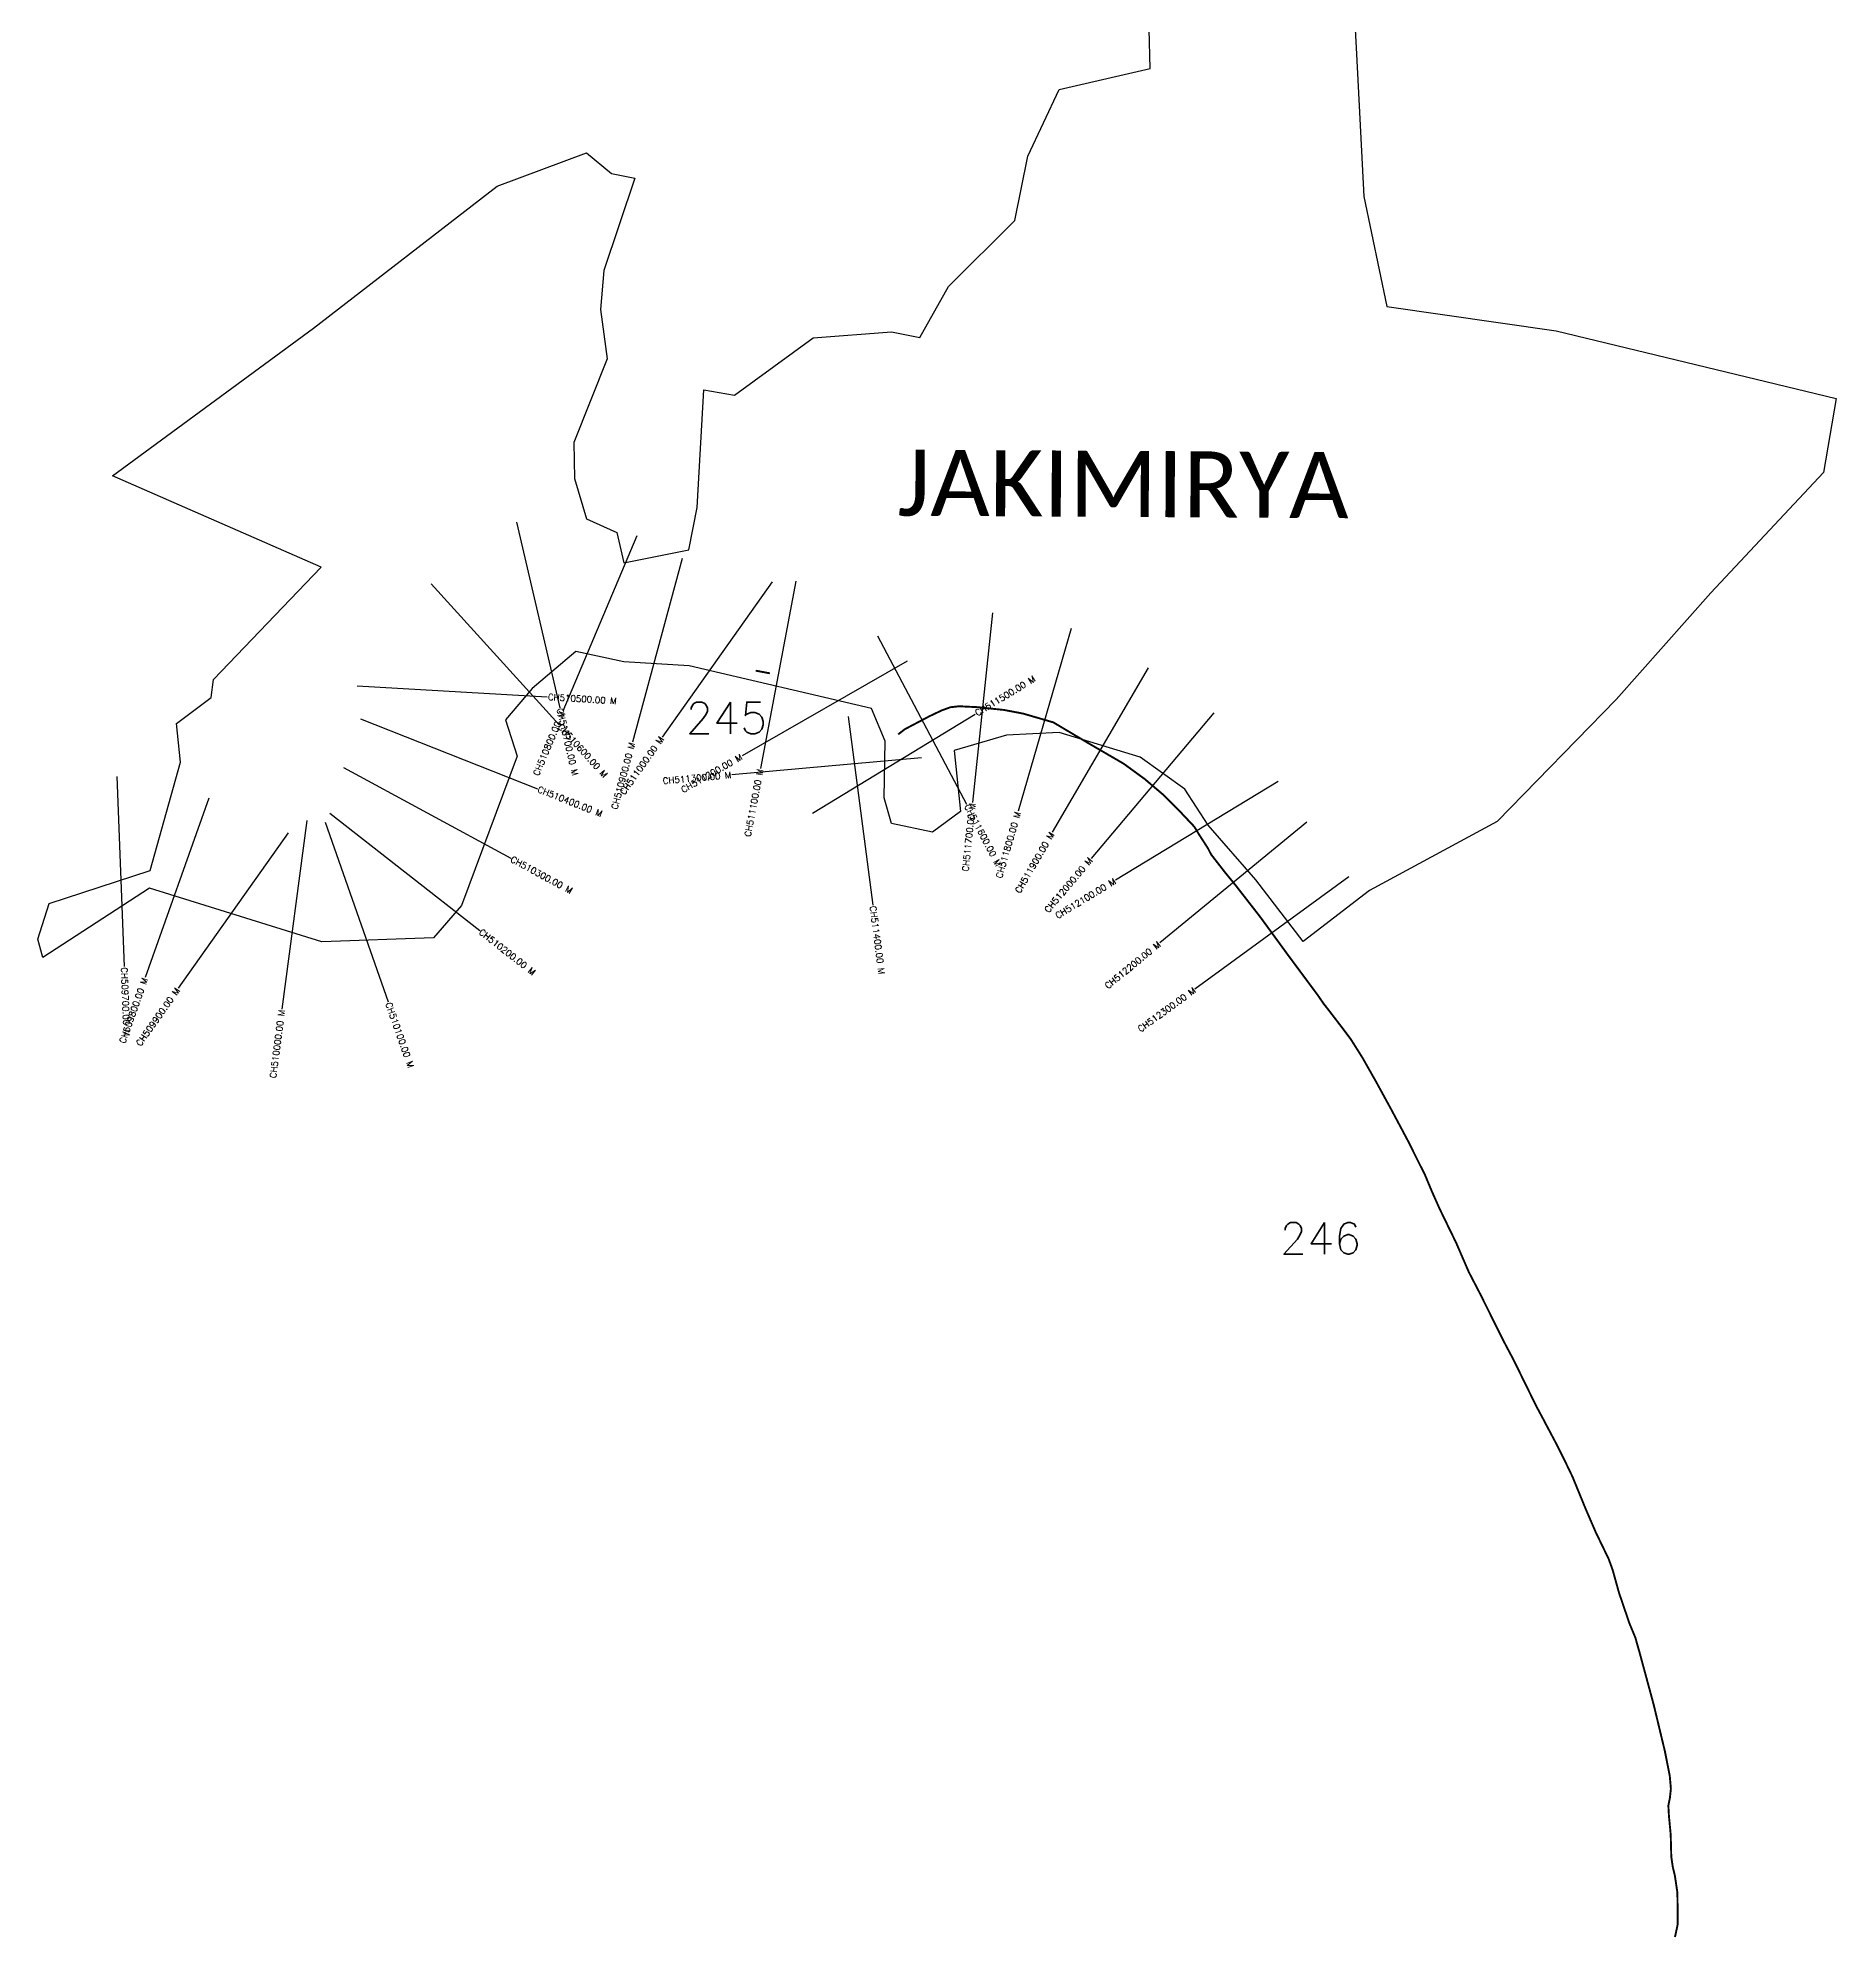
# Model space of a CAD drawing. Header units: metres. Extents: x 314786 to 317620, y 1881087 to 1885913.
# Drawn here: x 314786 to 317620, y 1881087 to 1884081 of the extents above; entities that cross this region are included whole.
import ezdxf
from ezdxf.enums import TextEntityAlignment as Align

# ---------------------------------------------------------------- set-up
doc = ezdxf.new("R2010")
doc.units = ezdxf.units.M
for name, color, linetype in [('ARTIFICIALLY PROTECTED', 4, 'Continuous'), ('CS', 134, 'Continuous'), ('CSMark', 6, 'Continuous'), ('village', 3, 'Continuous'), ('VILLAGE NAME', 250, 'Continuous')]:
    doc.layers.add(name, color=color, linetype=linetype)
doc.styles.get("Standard").update_dxf_attribs({"font": 'simplex.shx'})

msp = doc.modelspace()

# ---------------------------------------------------------------- linework, layer by layer
at = {"color": 6, "flags": 128}
msp.add_lwpolyline([(316395.7, 1883999.5), (316539.4, 1884032.4)], dxfattribs=at)
at = {"layer": 'ARTIFICIALLY PROTECTED', "const_width": 3, "flags": 128}
msp.add_lwpolyline([(315917.4, 1883083.8), (315939.8, 1883079.6)], dxfattribs=at)
at = {"layer": 'ARTIFICIALLY PROTECTED', "flags": 128}
msp.add_lwpolyline([(316142, 1882983.4, 3, 3, 0), (316152.4, 1882991.5, 3, 3, 0), (316191.3, 1883012, 3, 3, 0), (316210.9, 1883021.3, 3, 3, 0), (316224.6, 1883026.2, 3, 3, 0), (316237.9, 1883027.7, 3, 3, 0), (316267, 1883026.3, 3, 3, 0), (316308.8, 1883021.9, 3, 3, 0), (316339.2, 1883016.1, 3, 3, 0), (316386.6, 1883002.3, 3, 3, 0), (316438.1, 1882971.7, 3, 3, 0), (316497.6, 1882937.1, 3, 3, 0), (316530.4, 1882913.2, 3, 3, 0), (316558.5, 1882889.4, 3, 3, 0), (316585.8, 1882862.3, 3, 3, 0), (316608.8, 1882837.9, 3, 3, 0), (316615.6, 1882826.7, 3, 3, 0), (316621.3, 1882817.8, 3, 3, 0), (316630.3, 1882803.9, 3, 3, 0), (316635.2, 1882794.3, 3, 3, 0), (316657.9, 1882765.1, 3, 3, 0), (316673.6, 1882746, 3, 3, 0), (316713.3, 1882694.9, 3, 3, 0), (316756.2, 1882636.1, 3, 3, 0), (316803.1, 1882572.9, 3, 3, 0), (316812.6, 1882559.1, 3, 3, 0), (316822.5, 1882546.4, 3, 3, 0), (316843, 1882519.7, 3, 3, 0), (316855.7, 1882502.7, 3, 3, 0), (316873.8, 1882474, 3, 3, 0), (316895.4, 1882435.9, 3, 3, 0), (316919.2, 1882392.4, 3, 3, 0), (316945.9, 1882342.3, 3, 3, 0), (316963.9, 1882306.1, 3, 3, 0), (316971.6, 1882291.2, 3, 3, 0), (316983.8, 1882262, 3, 3, 0), (316995.6, 1882235.6, 3, 3, 0), (317021.8, 1882181.7, 3, 3, 0), (317041.4, 1882136.4, 3, 3, 0), (317059.5, 1882101.5, 3, 3, 0), (317096.1, 1882027.9, 3, 3, 0), (317102.6, 1882015.6, 3, 3, 0), (317111.2, 1881999.4, 3, 3, 0), (317117, 1881987.9, 3, 3, 0), (317122.4, 1881976.7, 3, 3, 0), (317147.7, 1881925.2, 3, 3, 0), (317158.9, 1881904.3, 3, 3, 0), (317159.8, 1881902.5, 3, 3, 0), (317178.6, 1881867.1, 3, 3, 0), (317190.8, 1881843, 3, 3, 0), (317205, 1881813.5, 3, 3, 0), (317225.5, 1881763.4, 3, 3, 0), (317241.5, 1881726.4, 3, 3, 0), (317261.8, 1881684.4, 3, 3, 0), (317268.2, 1881666.9, 3, 3, 0), (317278.1, 1881631.2, 3, 3, 0), (317294.6, 1881582.8, 3, 3, 0), (317303.9, 1881560.4, 3, 3, 0), (317310, 1881539, 3, 3, 0), (317332.7, 1881455.3, 3, 3, 0), (317350.5, 1881381.3, 3, 3, 0), (317358.1, 1881343.2, 3, 3, 0), (317360, 1881322.1, 3, 3, 0), (317358.6, 1881309.5, 3, 3, 0), (317358.4, 1881307.7, 3, 3, 0), (317356, 1881295.5, 3, 3, 0), (317356.9, 1881279.3, 3, 3, 0), (317359.7, 1881249.8, 3, 3, 0), (317360.6, 1881215.2, 3, 3, 0), (317362.9, 1881199.2, 3, 3, 0), (317363.6, 1881196.2, 3, 3, 0), (317366.3, 1881185.1, 3, 3, 0), (317370.2, 1881158.8, 3, 3, 0), (317370.5, 1881140.3, 3, 3, 0), (317370.5, 1881107.5, 3, 3, 0), (317367.2, 1881091.9, 3, 3, 0), (317366.4, 1881088.5, 0, 0, 0)], format="xyseb", dxfattribs=at)
at = {"layer": 'CS'}
for p, q in [((315540.6, 1883317.6), (315608.5, 1883025.4)), ((315730, 1883296.2), (315613.3, 1883019.8)), ((315801.4, 1883260.7), (315723, 1882971.1)), ((315405.9, 1883220.6), (315607.6, 1882998.6)), ((315943.5, 1883223.9), (315769.9, 1882979.2)), ((315980.5, 1883224.6), (315924.8, 1882929.8)), ((316290.8, 1883174.7), (316259.3, 1882876.3)), ((316109.5, 1883138.5), (316249.7, 1882873.3)), ((316414.7, 1883150.3), (316331.1, 1882862.2)), ((316156.3, 1883098.7), (315896, 1882949.5)), ((316535.8, 1883088.3), (316384.9, 1882829.1)), ((315289.4, 1883060.1), (315588.9, 1883042.5)), ((316639.8, 1883017.1), (316446, 1882788.1)), ((315294.3, 1883007.9), (315573.4, 1882897.8)), ((316007.2, 1882859.4), (316263.4, 1883015.4)), ((316063, 1883011.6), (316102, 1882714.1)), ((315267.5, 1882931.1), (315531.3, 1882788.2)), ((316178.8, 1882946.5), (315880, 1882919.7)), ((314910.4, 1882917.3), (314922, 1882617.5)), ((316741, 1882909.3), (316484.5, 1882753.6)), ((315055.5, 1882883.1), (314955.2, 1882600.3)), ((315209.7, 1882847.8), (315170.6, 1882550.4)), ((315238.6, 1882844.9), (315338, 1882561.8)), ((315246.3, 1882859.5), (315482.4, 1882674.4)), ((316786.4, 1882845.1), (316554.3, 1882654.9)), ((315180.3, 1882828.2), (315007.1, 1882583.3)), ((316852.3, 1882758.9), (316609.8, 1882582.2))]:
    msp.add_line(p, q, dxfattribs=at)
at = {"layer": 'village', "color": 6}
for points in [[(316840.3, 1884506.6, 0), (316864.3, 1884055.4, 0), (316876.2, 1883830.9, 0), (316912.5, 1883657.5, 0), (317179.2, 1883619.4, 0), (317620.3, 1883512.6, 0), (317600.5, 1883396, 0), (317422.8, 1883206.4, 0), (317273.7, 1883038.5, 0), (317086, 1882846.3, 0), (316884.8, 1882737.6, 0), (316780.4, 1882657.2, 0), (316705.8, 1882754.1, 0), (316630.4, 1882840.2, 0), (316593.6, 1882897.3, 0), (316523.5, 1882947.6, 0), (316395.8, 1882986.4, 0), (316313, 1882982, 0), (316230.4, 1882957.8, 0), (316240.2, 1882861.9, 0), (316196.1, 1882829.1, 0), (316131.5, 1882843.1, 0), (316119.7, 1882883.2, 0), (316121.6, 1882972.8, 0)], [(316539.4, 1884032.4, 0), (316537.7, 1884094.5, 0)], [(316121.6, 1882972.8, 0), (316100.1, 1883024.2, 0), (315812.7, 1883091.3, 0), (315709.7, 1883097.9, 0), (315634, 1883113.8, 0), (315565.2, 1883055.8, 0), (315523.3, 1883006.2, 0), (315541.3, 1882949.1, 0), (315453.8, 1882714, 0), (315409.3, 1882662.8, 0), (315233.8, 1882656.3, 0), (314962.1, 1882741.3, 0), (314793.7, 1882631.6, 0), (314786.1, 1882660.6, 0), (314804, 1882716.7, 0), (314962.7, 1882768.8, 0), (315010.8, 1882939.4, 0), (315004.7, 1883000.3, 0), (315059.1, 1883041.3, 0), (315062.9, 1883069.9, 0), (315232.3, 1883246.8, 0), (314903.8, 1883390.8, 0), (315220.4, 1883623.5, 0), (315510.1, 1883847.4, 0), (315650.5, 1883899.7, 0), (315689.9, 1883867.4, 0), (315727, 1883859.7, 0), (315678.2, 1883714.4, 0), (315673, 1883652.7, 0), (315683.2, 1883575.3, 0), (315630.9, 1883443.4, 0), (315631.9, 1883386.7, 0), (315650.9, 1883322.8, 0), (315698.5, 1883301.7, 0), (315709.5, 1883253.5, 0), (315812, 1883274.1, 0), (315825.2, 1883340.9, 0), (315835.7, 1883526.2, 0), (315884.1, 1883517.8, 0), (316007.9, 1883608.1, 0), (316131.6, 1883617.8, 0), (316176, 1883608.7, 0), (316221.4, 1883689, 0), (316325.9, 1883793.1, 0), (316346.4, 1883894.4, 0), (316395.7, 1883999.5, 0)]]:
    msp.add_polyline3d(points, dxfattribs=at)

# ---------------------------------------------------------------- texts
at = {"char_height": 50, "attachment_point": 1}
for s, insert in [('245', (315807, 1883034.4)), ('246', (316743.5, 1882214.3))]:
    msp.add_mtext_dynamic_manual_height_columns(s, width=84.374, gutter_width=1, heights=[74.2], dxfattribs=dict(at, insert=insert))
at = {"layer": 'CSMark'}
for s, rotation, p in [('CH510500.00 M', 356.6309, (315589.9, 1883042.4)), ('CH511500.00 M', 31.3417, (316264.3, 1883015.9)), ('CH510700.00 M', 283.0838, (315608.7, 1883024.4)), ('CH510600.00 M', 312.2559, (315608.3, 1882997.8)), ('CH510400.00 M', 338.4844, (315574.3, 1882897.5)), ('CH511600.00 M', 297.8612, (316250.2, 1882872.4)), ('CH510300.00 M', 331.5706, (315532.2, 1882787.8)), ('CH511400.00 M', 277.4672, (316102.1, 1882713.1)), ('CH510200.00 M', 321.9076, (315483.2, 1882673.8)), ('CH509700.00 M', 272.2149, (314922, 1882616.5)), ('CH510100.00 M', 289.3463, (315338.4, 1882560.9))]:
    msp.add_text(s, height=10, rotation=rotation, dxfattribs=at).set_placement(p, align=Align.MIDDLE_LEFT)
for s, rotation, p in [('CH510800.00 M', 67.0948, (315612.9, 1883018.9)), ('CH510900.00 M', 74.8561, (315722.7, 1882970.2)), ('CH511000.00 M', 54.6439, (315769.3, 1882978.4)), ('CH511200.00 M', 29.8227, (315895.1, 1882949)), ('CH511100.00 M', 79.3027, (315924.6, 1882928.8)), ('CH511300.00 M', 5.1206, (315879, 1882919.6)), ('CH511700.00 M', 83.9793, (316259.2, 1882875.3)), ('CH511800.00 M', 73.8157, (316330.8, 1882861.3)), ('CH511900.00 M', 59.8019, (316384.4, 1882828.2)), ('CH512000.00 M', 49.7659, (316445.4, 1882787.3)), ('CH512100.00 M', 31.2569, (316483.7, 1882753.1)), ('CH512200.00 M', 39.3287, (316553.5, 1882654.3)), ('CH509800.00 M', 70.477, (314954.9, 1882599.4)), ('CH509900.00 M', 54.7295, (315006.5, 1882582.5)), ('CH512300.00 M', 36.0832, (316609, 1882581.6)), ('CH510000.00 M', 82.5088, (315170.5, 1882549.4))]:
    msp.add_text(s, height=10, rotation=rotation, dxfattribs=at).set_placement(p, align=Align.MIDDLE_RIGHT)
at = {"layer": 'VILLAGE NAME', "insert": (316141.4, 1883432.1), "char_height": 104.042, "attachment_point": 1, "rotation": 359.6762}
msp.add_mtext_dynamic_manual_height_columns('{\\fCalibri|b0|i0|c0|p34;JAKIMIRYA}', width=1142.412, gutter_width=520.2, heights=[0], dxfattribs=at)

doc.saveas('drawing.dxf')
